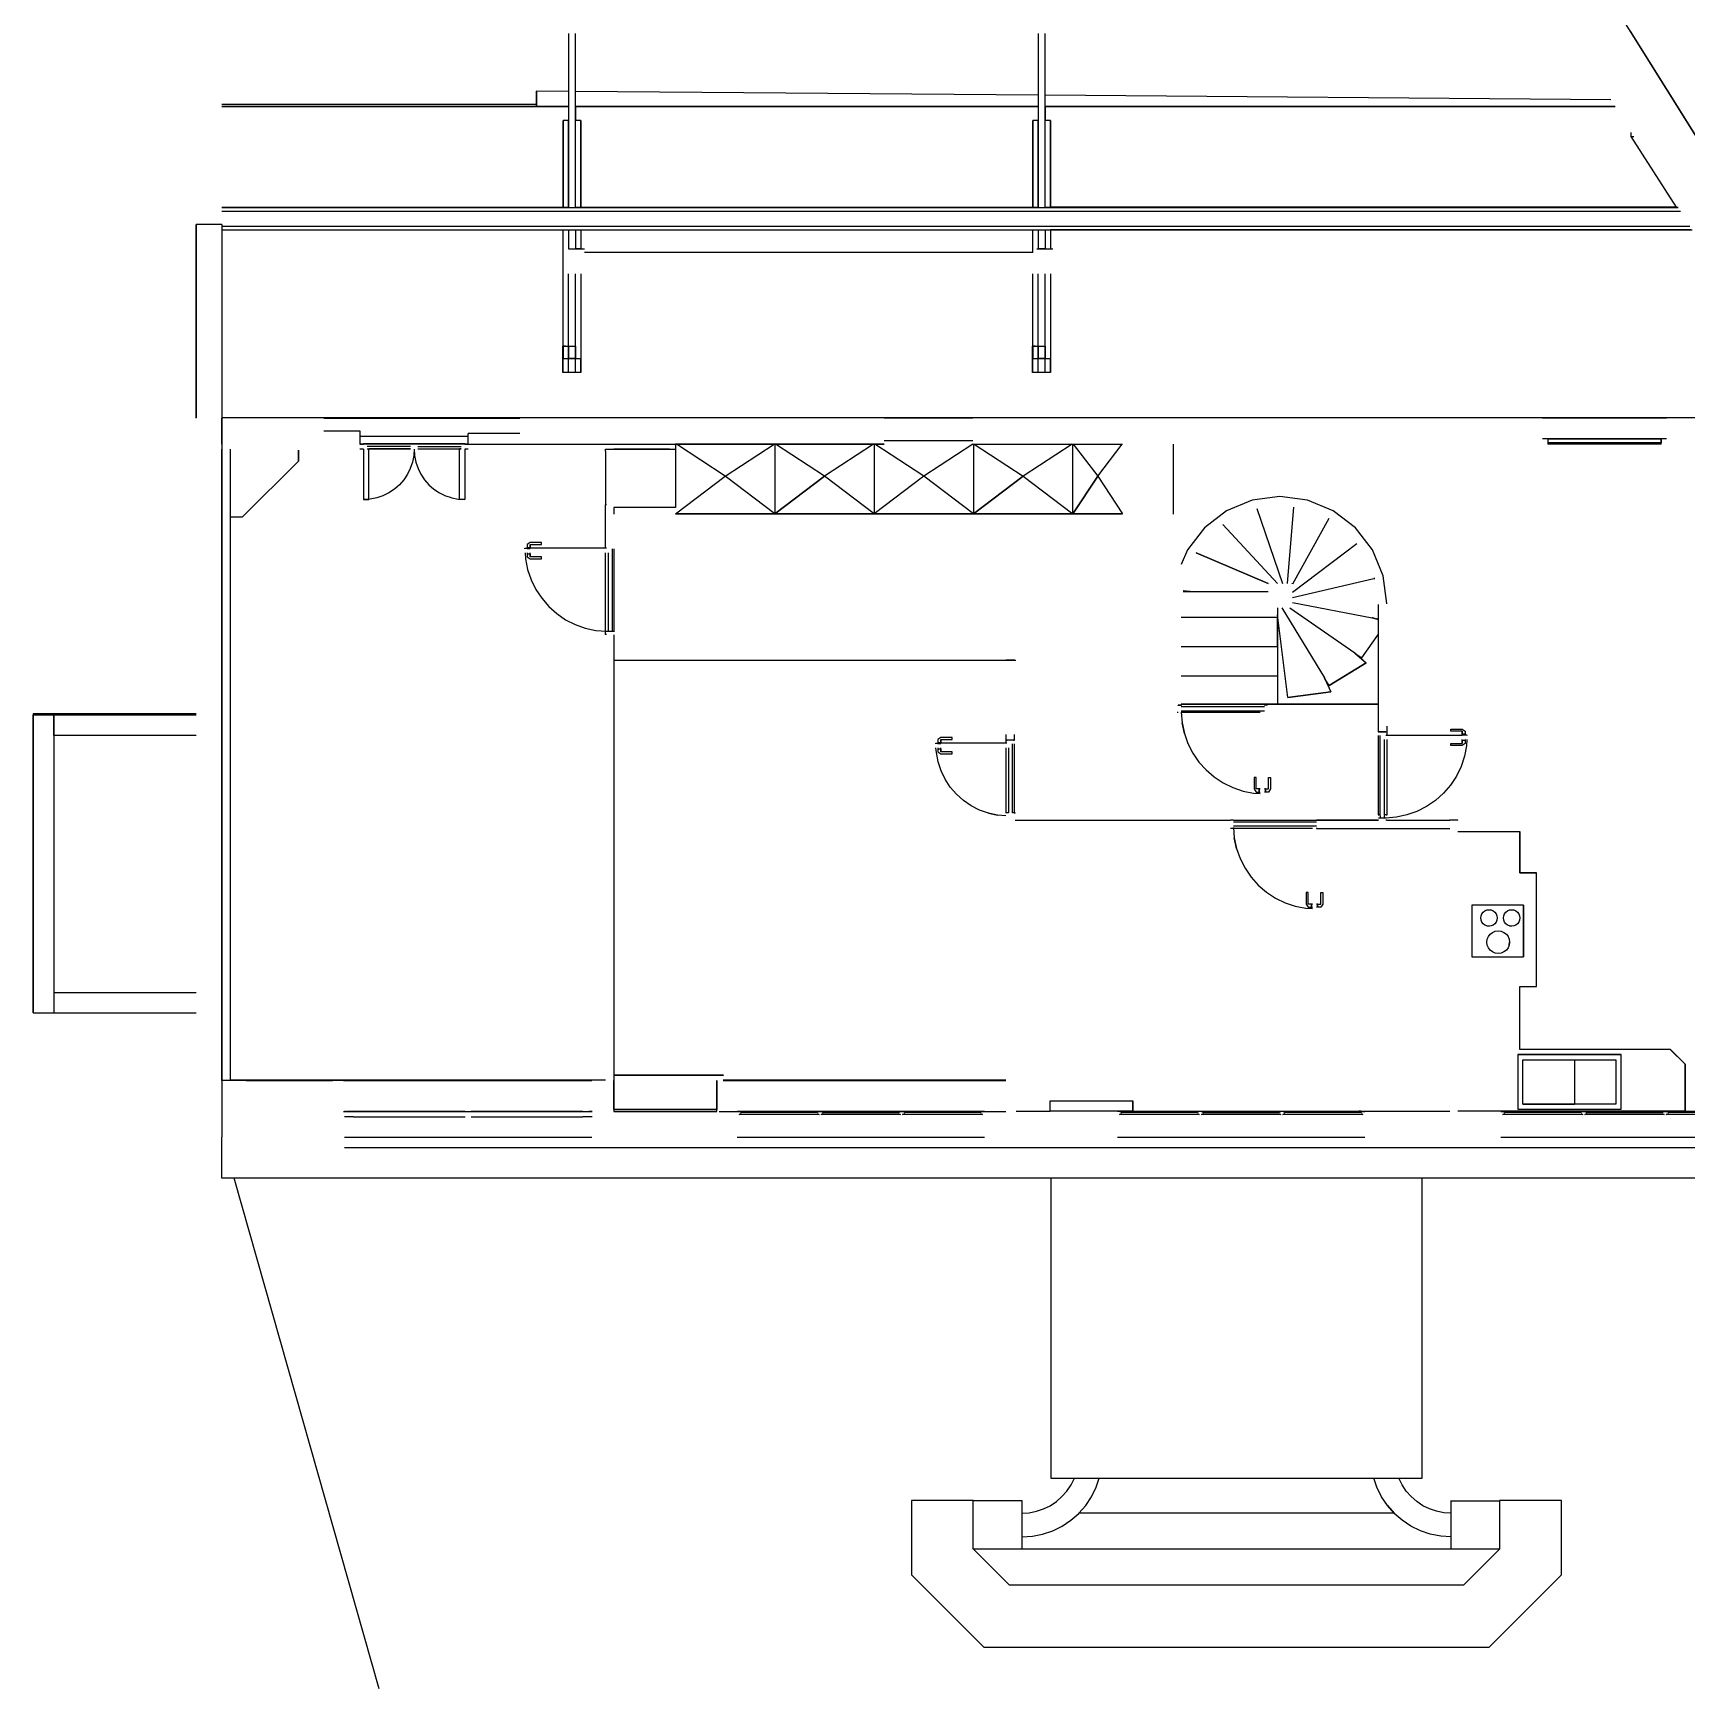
# Model space of a CAD drawing. Header units: metres. Extents: x -0.4 to 24.5, y -3 to 22.
# Drawn here: x -0.39 to 15.63, y -3.03 to 13.02 of the extents above; entities that cross this region are included whole.
import ezdxf

# ---------------------------------------------------------------- set-up
doc = ezdxf.new("R2010")
doc.units = ezdxf.units.M
for name, color, linetype in [('01_DALLE_INT-F', 7, 'CONTINUOUS'), ('02_MURS_MAISON-F', 7, 'CONTINUOUS'), ('04_MENUISERIE-F', 7, 'CONTINUOUS'), ('06_CLOISON-F', 7, 'CONTINUOUS'), ('07_DOUBLAGE-F', 7, 'CONTINUOUS'), ('08_MEUBLES___SANITAIRE-F', 7, 'CONTINUOUS'), ('23_TN-F', 7, 'CONTINUOUS'), ('LAYER0-F', 7, 'CONTINUOUS'), ('Z_01_TOITURE-F', 7, 'CONTINUOUS'), ('Z_02_R_0-F', 7, 'CONTINUOUS'), ('Z_03_R-1-F', 7, 'CONTINUOUS'), ('Z_04_EXT_-F', 7, 'CONTINUOUS'), ('Z_1_R+1-F', 7, 'CONTINUOUS')]:
    doc.layers.add(name, color=color, linetype=linetype)

msp = doc.modelspace()

# ---------------------------------------------------------------- linework, layer by layer
at = {"layer": '01_DALLE_INT-F', "color": 7}
for points in [[(5.154, 8.026), (5.154, 8.051)], [(5.154, 7.191), (5.154, 7.982)], [(5.234, 8.021), (5.234, 7.221)], [(10.733, 6.517), (12.644, 6.517)], [(12.644, 6.246), (12.644, 6.301)], [(12.724, 6.301), (12.724, 6.216)], [(9.034, 6.221), (9.034, 6.136)], [(9.114, 6.221), (9.114, 6.166)], [(9.114, 6.131), (9.114, 5.461)], [(12.644, 5.441), (12.644, 6.211)], [(12.724, 6.172), (12.724, 5.441)], [(9.034, 6.092), (9.034, 5.461)], [(12.004, 5.311), (11.209, 5.311)], [(11.239, 5.391), (12.044, 5.391)], [(12.724, 5.391), (13.331, 5.391)], [(9.134, 2.571), (9.464, 2.571)], [(10.264, 2.571), (13.334, 2.571)], [(12.473, 2.571), (12.453, 2.571)], [(15.614, 2.571), (16.994, 2.571)]]:
    msp.add_lwpolyline(points, dxfattribs=at)
at = {"layer": '02_MURS_MAISON-F', "color": 7}
for points in [[(15.084, 13.038), (15.436, 12.475), (17.414, 9.31), (17.422, 9.297)], [(4.487, 12.458), (4.487, 12.457), (4.485, 12.328), (4.485, 12.306), (4.485, 12.306)], [(4.485, 12.306), (4.485, 12.328), (4.487, 12.457)], [(4.795, 12.454), (4.487, 12.457)], [(9.345, 12.417), (4.865, 12.454)], [(14.896, 12.372), (9.415, 12.417)], [(15.093, 12.016), (15.119, 12.015)], [(1.188, 9.286), (1.188, 11.165)], [(1.188, 11.165), (1.188, 9.289)], [(1.438, 11.165), (1.438, 11.111)], [(9.295, 10.891), (4.951, 10.891)], [(17.414, 9.289), (1.438, 9.289)], [(2.425, 9.286), (2.425, 9.288)], [(2.425, 9.288), (4.325, 9.288)], [(2.425, 9.163), (2.775, 9.163)], [(2.775, 9.163), (2.775, 9.161)], [(2.775, 9.161), (2.775, 9.163)], [(4.325, 9.288), (4.325, 9.286)], [(4.325, 9.286), (4.325, 9.288)], [(8.714, 9.288), (7.854, 9.288)], [(7.854, 9.288), (7.854, 9.286)], [(7.854, 9.286), (7.854, 9.288)], [(8.714, 9.286), (8.714, 9.288)], [(15.434, 9.287), (14.234, 9.287)], [(14.234, 9.287), (14.234, 9.286)], [(14.234, 9.286), (14.234, 9.287)], [(15.434, 9.286), (15.434, 9.287)], [(4.325, 9.138), (3.825, 9.138)], [(3.825, 9.138), (3.825, 9.136)], [(3.825, 9.136), (3.825, 9.138)], [(1.188, 6.42), (-0.392, 6.42)], [(-0.392, 6.42), (-0.392, 3.522)], [(-0.192, 6.42), (-0.192, 3.522)], [(-0.392, 6.412), (1.188, 6.412)], [(-0.392, 3.522), (-0.392, 6.412)], [(1.188, 6.412), (-0.192, 6.412)], [(-0.192, 6.212), (-0.192, 6.412)], [(1.188, 6.212), (-0.192, 6.212)], [(-0.192, 3.722), (1.188, 3.722)], [(-0.392, 3.522), (1.188, 3.522)], [(2.623, 2.568), (2.623, 2.567)], [(2.624, 2.567), (2.624, 2.568)], [(2.624, 2.568), (2.624, 2.567)], [(6.429, 2.567), (6.429, 2.568)], [(6.429, 2.568), (6.429, 2.567)], [(9.708, 2.569), (9.708, 2.567)], [(9.893, 2.569), (9.893, 2.567)], [(12.613, 2.571), (12.613, 2.567)], [(12.828, 2.571), (12.828, 2.567)], [(13.828, 2.567), (13.828, 2.569)], [(13.828, 2.569), (13.828, 2.567)], [(2.624, 2.567), (5.023, 2.567)], [(2.644, 2.567), (2.624, 2.567)], [(8.828, 2.567), (6.429, 2.567)], [(8.808, 2.567), (8.828, 2.567)], [(8.828, 2.567), (8.828, 2.567)], [(12.513, 2.567), (10.114, 2.567)], [(10.114, 2.567), (10.114, 2.567)], [(12.493, 2.567), (12.513, 2.567)], [(12.513, 2.567), (12.513, 2.567)], [(13.828, 2.567), (16.228, 2.567)], [(13.848, 2.567), (13.828, 2.567)], [(1.438, 1.921), (1.438, 2.317)], [(2.624, 2.317), (5.023, 2.317)], [(6.429, 2.317), (8.828, 2.317)], [(10.114, 2.317), (12.513, 2.317)], [(13.828, 2.317), (16.228, 2.317)], [(2.624, 2.217), (19.913, 2.217)], [(21.654, 1.921), (1.438, 1.921)]]:
    msp.add_lwpolyline(points, dxfattribs=at)
at = {"layer": '04_MENUISERIE-F', "color": 7}
for points in [[(3.825, 9.108), (2.775, 9.108)], [(2.784, 9.038), (3.817, 9.038)], [(3.79, 9.038), (2.81, 9.038)], [(2.81, 9.038), (2.81, 9.036)], [(2.81, 9.038), (2.81, 9.038)], [(2.81, 8.986), (2.81, 8.498)], [(3.3, 8.986), (3.296, 8.924), (3.284, 8.861), (3.263, 8.8), (3.235, 8.743), (3.199, 8.689), (3.157, 8.641), (3.109, 8.599), (3.055, 8.563), (2.998, 8.535), (2.937, 8.514), (2.874, 8.502), (2.81, 8.498)], [(2.845, 9.036), (2.845, 9.038)], [(2.845, 9.015), (3.265, 9.015)], [(2.845, 8.988), (3.265, 8.988)], [(2.86, 8.498), (2.86, 8.988)], [(3.265, 8.988), (2.86, 8.988)], [(3.265, 9.036), (3.265, 9.038)], [(3.3, 9.038), (3.265, 9.038)], [(3.3, 9.038), (3.79, 9.038)], [(3.3, 9.036), (3.3, 9.038)], [(3.3, 9.038), (3.3, 9.038)], [(3.3, 9.038), (3.3, 9.038)], [(3.3, 8.986), (3.304, 8.924), (3.317, 8.861), (3.338, 8.8), (3.366, 8.743), (3.401, 8.689), (3.444, 8.641), (3.492, 8.599), (3.545, 8.563), (3.603, 8.535), (3.638, 8.523), (3.664, 8.514), (3.726, 8.502), (3.79, 8.498)], [(3.335, 9.036), (3.335, 9.038)], [(3.335, 9.013), (3.755, 9.013)], [(3.335, 8.988), (3.755, 8.988)], [(3.74, 8.498), (3.74, 8.988)], [(3.755, 8.988), (3.74, 8.988)], [(3.755, 9.036), (3.755, 9.038)], [(3.79, 9.038), (3.79, 9.038)], [(3.79, 9.036), (3.79, 9.038)], [(3.79, 8.986), (3.79, 8.498)], [(8.714, 9.068), (7.854, 9.068)], [(15.434, 9.087), (14.234, 9.087)], [(14.284, 9.086), (14.284, 9.087)], [(14.284, 9.087), (15.384, 9.087)], [(14.284, 9.037), (15.384, 9.037)], [(15.384, 9.087), (15.384, 9.086)], [(15.384, 9.086), (15.384, 9.087)], [(2.81, 8.498), (2.86, 8.498)], [(3.79, 8.498), (3.74, 8.498)], [(4.374, 8.021), (4.374, 8.026)], [(4.374, 8.026), (4.394, 8.026)], [(4.534, 8.083), (4.424, 8.083), (4.394, 8.063)], [(4.424, 8.083), (4.394, 8.063)], [(4.394, 8.063), (4.394, 8.023)], [(4.394, 8.033), (4.424, 8.033)], [(4.394, 8.033), (4.394, 8.033)], [(4.424, 8.033), (4.424, 8.063)], [(4.424, 8.063), (4.534, 8.063)], [(4.424, 8.063), (4.424, 8.033)], [(4.424, 8.033), (4.424, 8.033)], [(4.424, 8.023), (4.424, 8.033)], [(5.164, 8.026), (4.424, 8.026)], [(4.534, 8.063), (4.534, 8.083)], [(4.534, 8.083), (4.534, 8.083)], [(4.377, 7.982), (4.38, 7.922), (4.4, 7.82), (4.433, 7.721), (4.479, 7.627), (4.536, 7.541), (4.604, 7.462), (4.682, 7.392), (4.767, 7.333), (4.86, 7.286), (4.958, 7.252), (5.06, 7.23), (5.164, 7.221), (5.234, 7.221)], [(4.394, 8.023), (4.424, 8.023)], [(4.394, 7.982), (4.394, 7.943)], [(4.394, 7.973), (4.424, 7.973)], [(4.394, 7.943), (4.424, 7.923), (4.534, 7.923)], [(4.424, 7.943), (4.424, 7.982)], [(4.424, 7.973), (4.424, 7.943)], [(4.534, 7.943), (4.424, 7.943)], [(4.424, 7.943), (4.424, 7.943)], [(4.424, 7.943), (4.424, 7.943)], [(4.534, 7.923), (4.534, 7.943)], [(4.534, 7.943), (4.534, 7.943)], [(5.179, 7.982), (5.179, 7.221)], [(5.219, 8.021), (5.219, 7.221)], [(5.164, 7.217), (5.164, 7.221)], [(5.234, 7.221), (5.234, 7.217)], [(5.234, 7.217), (5.234, 7.221)], [(10.703, 6.501), (10.703, 6.506)], [(10.703, 6.506), (10.733, 6.506)], [(10.733, 6.506), (10.703, 6.506)], [(10.733, 6.506), (10.733, 6.501)], [(10.733, 6.491), (11.539, 6.491)], [(10.733, 6.451), (11.539, 6.451)], [(10.733, 6.436), (10.742, 6.333), (10.764, 6.231), (10.798, 6.133), (10.846, 6.04), (10.904, 5.954), (10.974, 5.877), (11.053, 5.809), (11.14, 5.751), (11.234, 5.706), (11.332, 5.673), (11.434, 5.653), (11.498, 5.649)], [(11.498, 6.446), (11.498, 6.451)], [(11.569, 6.506), (11.539, 6.506)], [(11.539, 6.506), (11.539, 6.501)], [(10.764, 6.231), (10.742, 6.333)], [(13.344, 6.253), (13.344, 6.273)], [(13.344, 6.273), (13.454, 6.273), (13.484, 6.253)], [(13.344, 6.273), (13.344, 6.273)], [(13.454, 6.273), (13.484, 6.253)], [(8.354, 6.131), (8.354, 6.136)], [(8.354, 6.136), (8.374, 6.136)], [(8.514, 6.193), (8.404, 6.193), (8.374, 6.173)], [(8.404, 6.193), (8.374, 6.173)], [(8.374, 6.173), (8.374, 6.133)], [(8.374, 6.143), (8.404, 6.143)], [(8.374, 6.143), (8.374, 6.143)], [(8.374, 6.133), (8.404, 6.133)], [(8.404, 6.143), (8.404, 6.173)], [(8.404, 6.173), (8.514, 6.173)], [(8.404, 6.173), (8.404, 6.143)], [(8.404, 6.143), (8.404, 6.143)], [(8.404, 6.133), (8.404, 6.143)], [(9.044, 6.136), (8.404, 6.136)], [(8.514, 6.173), (8.514, 6.193)], [(8.514, 6.193), (8.514, 6.193)], [(9.044, 6.161), (9.044, 6.166)], [(9.099, 5.461), (9.099, 6.131)], [(9.114, 6.161), (9.114, 6.166)], [(12.714, 6.246), (12.644, 6.246)], [(12.644, 6.246), (12.644, 6.241)], [(12.644, 6.246), (12.714, 6.246)], [(13.501, 6.172), (13.497, 6.112), (13.477, 6.01), (13.444, 5.911), (13.399, 5.817), (13.342, 5.731), (13.273, 5.652), (13.196, 5.582), (13.11, 5.523), (13.017, 5.476), (12.919, 5.442), (12.818, 5.42), (12.714, 5.411), (12.644, 5.411)], [(12.659, 5.441), (12.659, 6.211)], [(12.699, 6.172), (12.699, 5.441)], [(12.714, 6.241), (12.714, 6.246)], [(12.714, 6.216), (13.454, 6.216)], [(13.454, 6.253), (13.344, 6.253)], [(13.484, 6.133), (13.454, 6.113), (13.344, 6.113)], [(13.344, 6.113), (13.344, 6.133)], [(13.344, 6.133), (13.454, 6.133)], [(13.344, 6.133), (13.344, 6.133)], [(13.454, 6.213), (13.454, 6.253)], [(13.454, 6.253), (13.454, 6.223)], [(13.484, 6.223), (13.454, 6.223)], [(13.454, 6.223), (13.454, 6.223)], [(13.454, 6.133), (13.454, 6.172)], [(13.484, 6.163), (13.454, 6.163)], [(13.454, 6.163), (13.454, 6.133)], [(13.454, 6.133), (13.454, 6.133)], [(13.484, 6.253), (13.484, 6.213)], [(13.484, 6.223), (13.484, 6.223)], [(13.504, 6.216), (13.484, 6.216)], [(13.484, 6.172), (13.484, 6.133)], [(13.504, 6.211), (13.504, 6.216)], [(9.034, 5.432), (8.953, 5.439), (8.864, 5.458), (8.779, 5.488), (8.698, 5.529), (8.623, 5.581), (8.555, 5.642), (8.495, 5.711), (8.445, 5.787), (8.406, 5.869), (8.377, 5.956), (8.36, 6.045), (8.356, 6.092)], [(8.374, 6.092), (8.374, 6.053)], [(8.374, 6.083), (8.404, 6.083)], [(8.374, 6.053), (8.404, 6.033), (8.514, 6.033)], [(8.404, 6.053), (8.404, 6.092)], [(8.404, 6.083), (8.404, 6.053)], [(8.514, 6.053), (8.404, 6.053)], [(8.404, 6.053), (8.404, 6.053)], [(8.404, 6.053), (8.404, 6.053)], [(8.514, 6.033), (8.514, 6.053)], [(8.514, 6.053), (8.514, 6.053)], [(9.059, 6.092), (9.059, 5.461)], [(11.459, 5.803), (11.439, 5.803)], [(11.439, 5.803), (11.439, 5.693), (11.459, 5.663)], [(11.439, 5.803), (11.439, 5.803)], [(11.459, 5.693), (11.459, 5.803)], [(11.459, 5.803), (11.459, 5.803)], [(11.578, 5.693), (11.578, 5.803)], [(11.578, 5.803), (11.599, 5.803)], [(11.599, 5.803), (11.599, 5.693), (11.578, 5.663)], [(11.578, 5.803), (11.578, 5.803)], [(11.599, 5.803), (11.599, 5.803)], [(11.498, 5.693), (11.459, 5.693)], [(11.459, 5.693), (11.459, 5.693)], [(11.459, 5.663), (11.489, 5.663)], [(11.489, 5.693), (11.498, 5.693)], [(11.489, 5.693), (11.489, 5.663)], [(11.489, 5.663), (11.489, 5.693)], [(11.489, 5.693), (11.489, 5.693)], [(11.489, 5.663), (11.498, 5.663)], [(11.549, 5.693), (11.539, 5.693)], [(11.539, 5.693), (11.578, 5.693)], [(11.549, 5.663), (11.539, 5.663)], [(11.549, 5.693), (11.549, 5.663)], [(11.549, 5.663), (11.549, 5.693)], [(11.549, 5.693), (11.549, 5.693)], [(11.578, 5.663), (11.549, 5.663)], [(11.578, 5.693), (11.578, 5.693)], [(8.864, 5.458), (8.953, 5.439)], [(11.239, 5.391), (11.209, 5.391)], [(11.239, 5.386), (11.239, 5.391)], [(11.239, 5.376), (12.044, 5.376)], [(11.239, 5.336), (12.044, 5.336)], [(11.239, 5.321), (11.247, 5.218), (11.269, 5.116), (11.304, 5.018), (11.351, 4.925), (11.41, 4.839), (11.479, 4.762), (11.558, 4.694), (11.645, 4.636), (11.739, 4.591), (11.838, 4.558), (11.94, 4.538), (12.004, 4.534)], [(12.004, 5.332), (12.004, 5.336)], [(12.074, 5.391), (12.044, 5.391)], [(12.074, 5.386), (12.074, 5.391)], [(12.659, 5.436), (12.659, 5.411)], [(12.699, 5.436), (12.699, 5.411)], [(12.714, 5.407), (12.714, 5.411)], [(11.269, 5.116), (11.247, 5.218)], [(11.964, 4.688), (11.944, 4.688)], [(11.944, 4.688), (11.944, 4.578), (11.964, 4.548)], [(11.944, 4.688), (11.944, 4.688)], [(11.964, 4.578), (11.964, 4.688)], [(11.964, 4.688), (11.964, 4.688)], [(12.084, 4.578), (12.084, 4.688)], [(12.084, 4.688), (12.104, 4.688)], [(12.104, 4.688), (12.104, 4.578), (12.084, 4.548)], [(12.084, 4.688), (12.084, 4.688)], [(12.104, 4.688), (12.104, 4.688)], [(11.994, 4.578), (11.964, 4.578)], [(11.964, 4.578), (11.964, 4.578)], [(11.964, 4.548), (11.994, 4.548)], [(11.994, 4.578), (12.004, 4.578)], [(12.004, 4.578), (11.994, 4.578)], [(11.994, 4.578), (11.994, 4.548)], [(11.994, 4.578), (11.994, 4.578)], [(11.994, 4.548), (11.994, 4.578)], [(11.994, 4.548), (12.004, 4.548)], [(12.054, 4.578), (12.044, 4.578)], [(12.044, 4.578), (12.054, 4.578)], [(12.054, 4.548), (12.044, 4.548)], [(12.054, 4.578), (12.054, 4.548)], [(12.054, 4.578), (12.054, 4.578)], [(12.054, 4.578), (12.084, 4.578)], [(12.054, 4.548), (12.054, 4.578)], [(12.084, 4.548), (12.054, 4.548)], [(12.084, 4.578), (12.084, 4.578)], [(2.644, 2.567), (2.644, 2.568)], [(2.658, 2.567), (2.657, 2.568)], [(2.661, 2.567), (2.66, 2.568)], [(2.663, 2.568), (2.664, 2.567)], [(3.399, 2.567), (3.4, 2.568)], [(3.402, 2.567), (3.403, 2.568)], [(3.406, 2.568), (3.405, 2.567)], [(3.419, 2.567), (3.419, 2.568)], [(3.439, 2.567), (3.439, 2.568)], [(3.453, 2.567), (3.452, 2.568)], [(3.456, 2.567), (3.455, 2.568)], [(3.457, 2.568), (3.458, 2.567)], [(4.189, 2.567), (4.19, 2.568)], [(4.191, 2.567), (4.192, 2.568)], [(4.195, 2.568), (4.194, 2.567)], [(4.208, 2.567), (4.208, 2.568)], [(4.228, 2.567), (4.228, 2.568)], [(4.242, 2.567), (4.241, 2.568)], [(4.246, 2.567), (4.244, 2.568)], [(4.247, 2.568), (4.248, 2.567)], [(4.983, 2.567), (4.984, 2.568)], [(4.986, 2.567), (4.987, 2.568)], [(4.99, 2.568), (4.989, 2.567)], [(5.003, 2.567), (5.003, 2.568)], [(6.333, 2.567), (6.333, 2.568)], [(6.353, 2.567), (6.353, 2.568)], [(6.373, 2.567), (6.373, 2.568)], [(6.449, 2.567), (6.449, 2.568)], [(6.449, 2.568), (6.449, 2.567)], [(6.463, 2.567), (6.462, 2.568)], [(6.466, 2.567), (6.465, 2.568)], [(6.468, 2.568), (6.469, 2.567)], [(7.204, 2.567), (7.205, 2.568)], [(7.207, 2.567), (7.208, 2.568)], [(7.211, 2.568), (7.21, 2.567)], [(7.224, 2.567), (7.224, 2.568)], [(7.224, 2.568), (7.224, 2.567)], [(7.244, 2.568), (7.244, 2.567)], [(7.258, 2.567), (7.257, 2.568)], [(7.261, 2.567), (7.26, 2.568)], [(7.262, 2.568), (7.263, 2.567)], [(7.994, 2.567), (7.995, 2.568)], [(7.996, 2.567), (7.997, 2.568)], [(8, 2.568), (7.999, 2.567)], [(8.013, 2.567), (8.013, 2.568)], [(8.013, 2.568), (8.013, 2.567)], [(8.027, 2.567), (8.027, 2.568)], [(8.033, 2.567), (8.033, 2.568)], [(8.033, 2.568), (8.033, 2.567)], [(8.047, 2.567), (8.046, 2.568)], [(8.05, 2.567), (8.049, 2.568)], [(8.052, 2.568), (8.053, 2.567)], [(8.789, 2.567), (8.79, 2.568)], [(8.791, 2.567), (8.792, 2.568)], [(8.795, 2.568), (8.794, 2.567)], [(8.808, 2.567), (8.808, 2.568)], [(8.808, 2.568), (8.808, 2.567)], [(8.828, 2.567), (8.828, 2.568)], [(8.853, 2.567), (8.853, 2.568)], [(8.873, 2.567), (8.873, 2.568)], [(8.893, 2.567), (8.893, 2.568)], [(9.933, 2.567), (9.933, 2.569)], [(9.953, 2.567), (9.953, 2.569)], [(9.973, 2.567), (9.973, 2.569)], [(10.76, 2.567), (10.76, 2.571)], [(10.78, 2.567), (10.78, 2.571)], [(10.8, 2.567), (10.8, 2.571)], [(10.82, 2.567), (10.82, 2.571)], [(11.607, 2.567), (11.607, 2.571)], [(11.627, 2.567), (11.627, 2.571)], [(11.647, 2.567), (11.647, 2.571)], [(11.667, 2.567), (11.667, 2.571)], [(12.453, 2.567), (12.453, 2.571)], [(12.473, 2.567), (12.473, 2.571)], [(12.493, 2.567), (12.493, 2.571)], [(13.848, 2.567), (13.848, 2.569)], [(13.848, 2.569), (13.848, 2.567)], [(13.862, 2.567), (13.859, 2.569)], [(13.866, 2.567), (13.862, 2.569)], [(13.865, 2.569), (13.868, 2.567)], [(14.604, 2.567), (14.607, 2.569)], [(14.606, 2.567), (14.609, 2.569)], [(14.612, 2.569), (14.609, 2.567)], [(14.623, 2.567), (14.623, 2.569)], [(14.623, 2.569), (14.623, 2.567)], [(14.643, 2.569), (14.643, 2.567)], [(14.657, 2.567), (14.654, 2.569)], [(14.66, 2.567), (14.657, 2.569)], [(14.66, 2.569), (14.663, 2.567)], [(15.393, 2.567), (15.396, 2.569)], [(15.396, 2.567), (15.399, 2.569)], [(15.402, 2.569), (15.399, 2.567)], [(15.413, 2.567), (15.413, 2.569)], [(15.413, 2.569), (15.413, 2.567)], [(15.433, 2.567), (15.433, 2.569)], [(15.433, 2.569), (15.433, 2.567)], [(15.447, 2.567), (15.444, 2.569)], [(15.45, 2.567), (15.447, 2.569)], [(15.45, 2.569), (15.453, 2.567)], [(2.654, 2.567), (2.654, 2.567)], [(2.714, 2.567), (2.714, 2.567)], [(2.714, 2.567), (3.794, 2.567)], [(3.794, 2.567), (2.714, 2.567)], [(2.714, 2.517), (3.794, 2.517)], [(3.794, 2.567), (3.794, 2.567)], [(3.854, 2.567), (3.854, 2.567)], [(3.854, 2.567), (4.934, 2.567)], [(4.934, 2.567), (3.854, 2.567)], [(3.854, 2.517), (4.934, 2.517)], [(4.934, 2.567), (4.934, 2.567)], [(4.994, 2.567), (4.994, 2.567)], [(7.224, 2.567), (6.449, 2.567)], [(7.224, 2.567), (7.204, 2.557), (6.469, 2.557), (6.449, 2.567)], [(6.449, 2.537), (6.469, 2.547)], [(7.222, 2.537), (6.449, 2.537)], [(6.469, 2.556), (6.469, 2.557)], [(7.204, 2.556), (7.204, 2.557)], [(7.204, 2.547), (7.224, 2.537)], [(7.244, 2.567), (7.264, 2.557), (7.998, 2.557)], [(8.013, 2.567), (7.244, 2.567)], [(7.244, 2.567), (7.244, 2.567)], [(7.244, 2.537), (7.264, 2.547)], [(8.013, 2.537), (7.244, 2.537)], [(7.264, 2.556), (7.264, 2.557)], [(7.994, 2.557), (7.264, 2.557)], [(7.994, 2.557), (8.013, 2.567)], [(7.994, 2.556), (7.994, 2.557)], [(7.995, 2.546), (8.013, 2.537)], [(7.998, 2.557), (7.998, 2.556)], [(8.808, 2.567), (8.033, 2.567)], [(8.808, 2.567), (8.788, 2.557), (8.053, 2.557), (8.033, 2.567)], [(8.033, 2.537), (8.053, 2.547)], [(8.808, 2.537), (8.035, 2.537)], [(8.053, 2.556), (8.053, 2.557)], [(8.788, 2.556), (8.788, 2.557)], [(8.788, 2.547), (8.808, 2.537)], [(8.807, 2.537), (8.808, 2.537)], [(10.908, 2.567), (10.133, 2.567)], [(10.133, 2.567), (10.133, 2.567)], [(10.908, 2.567), (10.888, 2.557), (10.154, 2.557), (10.133, 2.567)], [(10.133, 2.567), (10.133, 2.567)], [(10.133, 2.537), (10.154, 2.547)], [(10.907, 2.537), (10.133, 2.537)], [(10.154, 2.556), (10.154, 2.557)], [(10.888, 2.556), (10.888, 2.557)], [(10.888, 2.547), (10.908, 2.537)], [(10.908, 2.567), (10.908, 2.567)], [(10.928, 2.567), (10.948, 2.557), (11.683, 2.557)], [(11.698, 2.567), (10.928, 2.567)], [(10.928, 2.567), (10.928, 2.567)], [(10.928, 2.567), (10.928, 2.567)], [(10.928, 2.537), (10.948, 2.547)], [(11.698, 2.537), (10.928, 2.537)], [(10.948, 2.556), (10.948, 2.557)], [(11.678, 2.557), (10.948, 2.557)], [(11.678, 2.557), (11.698, 2.567)], [(11.678, 2.556), (11.678, 2.557)], [(11.679, 2.546), (11.698, 2.537)], [(11.683, 2.557), (11.683, 2.556)], [(11.698, 2.567), (11.698, 2.567)], [(12.493, 2.567), (11.718, 2.567)], [(11.718, 2.567), (11.718, 2.567)], [(12.493, 2.567), (12.473, 2.557), (11.738, 2.557), (11.718, 2.567)], [(11.718, 2.567), (11.718, 2.567)], [(11.718, 2.537), (11.738, 2.547)], [(12.493, 2.537), (11.719, 2.537)], [(11.738, 2.556), (11.738, 2.557)], [(12.473, 2.556), (12.473, 2.557)], [(12.473, 2.547), (12.493, 2.537)], [(12.492, 2.537), (12.493, 2.537)], [(12.493, 2.567), (12.493, 2.567)], [(14.623, 2.567), (13.848, 2.567)], [(14.623, 2.567), (14.603, 2.557), (13.869, 2.557), (13.848, 2.567)], [(13.848, 2.537), (13.869, 2.547)], [(14.622, 2.537), (13.848, 2.537)], [(13.869, 2.556), (13.869, 2.557)], [(14.603, 2.556), (14.603, 2.557)], [(14.603, 2.547), (14.623, 2.537)], [(14.643, 2.567), (14.663, 2.557), (15.398, 2.557)], [(15.413, 2.567), (14.643, 2.567)], [(14.643, 2.567), (14.643, 2.567)], [(14.643, 2.537), (14.663, 2.547)], [(15.413, 2.537), (14.643, 2.537)], [(14.663, 2.556), (14.663, 2.557)], [(15.393, 2.557), (14.663, 2.557)], [(15.393, 2.557), (15.413, 2.567)], [(15.393, 2.556), (15.393, 2.557)], [(15.394, 2.546), (15.413, 2.537)], [(15.398, 2.557), (15.398, 2.556)], [(16.208, 2.567), (15.433, 2.567)], [(16.208, 2.567), (16.188, 2.557), (15.453, 2.557), (15.433, 2.567)], [(15.433, 2.537), (15.453, 2.547)], [(16.208, 2.537), (15.434, 2.537)], [(15.453, 2.556), (15.453, 2.557)]]:
    msp.add_lwpolyline(points, dxfattribs=at)
at = {"layer": '06_CLOISON-F', "color": 7}
for points in [[(5.834, 8.361), (6.315, 8.723), (6.789, 9.036)], [(6.796, 8.361), (6.315, 8.723), (5.842, 9.035)], [(7.751, 9.036), (7.277, 8.723), (6.796, 8.361)], [(6.796, 9.036), (6.796, 8.361)], [(7.758, 8.361), (7.277, 8.723), (6.803, 9.036)], [(8.714, 9.036), (8.239, 8.723), (7.758, 8.361)], [(7.758, 9.036), (7.758, 8.361)], [(8.72, 8.361), (8.239, 8.723), (7.765, 9.036)], [(9.676, 9.036), (9.201, 8.723), (8.72, 8.361)], [(8.72, 9.036), (8.72, 8.361)], [(8.727, 9.036), (9.201, 8.723), (9.682, 8.361)], [(9.682, 8.361), (9.682, 9.036)], [(9.682, 8.361), (9.923, 8.723), (10.16, 9.036)], [(9.686, 9.036), (9.923, 8.723), (10.163, 8.361)], [(5.154, 8.967), (5.154, 8.442)], [(6.796, 8.361), (7.277, 8.723)], [(8.72, 8.361), (9.201, 8.723)], [(9.923, 8.723), (9.682, 8.361)], [(5.164, 8.446), (5.154, 8.446)], [(5.154, 8.442), (5.154, 8.446)], [(10.163, 8.361), (5.834, 8.361)], [(8.72, 8.361), (9.682, 8.361)], [(12.688, 7.754), (12.688, 7.759)], [(12.724, 7.487), (12.724, 7.491)], [(5.164, 7.191), (5.154, 7.191)], [(5.154, 7.191), (5.154, 7.187)], [(5.234, 6.941), (9.124, 6.941)], [(9.034, 6.936), (9.034, 6.941)], [(9.124, 6.941), (9.034, 6.941)], [(9.124, 6.941), (9.124, 6.936)], [(10.694, 6.436), (10.703, 6.436)], [(10.733, 6.516), (12.644, 6.516)], [(10.733, 6.436), (11.498, 6.436)], [(11.569, 6.516), (11.569, 6.511)], [(11.664, 6.516), (11.569, 6.516)], [(9.059, 5.461), (9.034, 5.461)], [(9.034, 5.461), (9.034, 5.457)], [(9.124, 5.461), (9.099, 5.461)], [(9.114, 5.461), (9.124, 5.461)], [(9.124, 5.457), (9.124, 5.461)], [(9.124, 5.391), (11.209, 5.391)], [(9.134, 5.386), (9.134, 5.391)], [(11.209, 5.391), (11.209, 5.386)], [(11.209, 5.386), (11.209, 5.391)], [(12.044, 5.386), (12.044, 5.391)], [(12.044, 5.391), (12.644, 5.391)], [(12.644, 5.391), (12.044, 5.391)], [(12.044, 5.316), (12.044, 5.311)], [(12.044, 5.311), (13.334, 5.311)], [(12.644, 5.391), (12.074, 5.391)], [(12.659, 5.441), (12.644, 5.441)], [(12.644, 5.441), (12.644, 5.436)], [(12.724, 5.441), (12.699, 5.441)], [(12.724, 5.391), (12.714, 5.391)], [(12.724, 5.436), (12.724, 5.441)], [(13.414, 5.391), (13.331, 5.391)], [(13.331, 5.391), (13.334, 5.391)], [(13.334, 5.391), (13.334, 5.386)], [(13.414, 5.386), (13.414, 5.391)]]:
    msp.add_lwpolyline(points, dxfattribs=at)
at = {"layer": '07_DOUBLAGE-F', "color": 7}
for points in [[(5.234, 2.921), (6.295, 2.921)], [(5.234, 2.918), (6.295, 2.918)], [(5.322, 2.918), (5.322, 2.921)], [(5.322, 2.921), (6.093, 2.921)], [(6.093, 2.918), (5.322, 2.918)], [(5.708, 2.921), (5.708, 2.918)], [(5.708, 2.918), (6.093, 2.918)], [(6.295, 2.918), (6.034, 2.918)], [(6.034, 2.918), (6.034, 2.917)], [(6.034, 2.917), (6.034, 2.918)], [(6.093, 2.921), (6.093, 2.918)], [(6.295, 2.921), (6.295, 2.917)], [(6.295, 2.917), (6.295, 2.918)], [(5.154, 2.871), (1.518, 2.871)], [(2.508, 2.871), (1.673, 2.871)], [(1.673, 2.871), (1.673, 2.868)], [(1.673, 2.868), (2.508, 2.868)], [(2.508, 2.868), (1.673, 2.868)], [(2.508, 2.867), (1.673, 2.867)], [(1.673, 2.867), (1.673, 2.867)], [(1.673, 2.867), (1.673, 2.867)], [(2.09, 2.867), (2.09, 2.867)], [(2.508, 2.868), (2.508, 2.871)], [(2.508, 2.867), (2.508, 2.867)], [(2.614, 2.867), (2.614, 2.871)], [(2.614, 2.871), (5.023, 2.871)], [(2.614, 2.868), (5.023, 2.868)], [(5.023, 2.871), (5.023, 2.867)], [(5.023, 2.867), (5.023, 2.868)], [(9.034, 2.871), (6.295, 2.871)], [(6.295, 2.868), (9.034, 2.868)], [(2.614, 2.568), (5.023, 2.568)], [(2.644, 2.568), (2.624, 2.568)], [(5.234, 2.588), (6.234, 2.588)], [(5.234, 2.568), (6.234, 2.568)], [(6.254, 2.568), (9.034, 2.568)], [(2.614, 2.567), (2.624, 2.567)]]:
    msp.add_lwpolyline(points, dxfattribs=at)
at = {"layer": '08_MEUBLES___SANITAIRE-F', "color": 7}
for points in [[(1.518, 8.329), (1.638, 8.329), (2.178, 8.869), (2.178, 8.978)], [(2.178, 8.978), (2.178, 8.869)], [(13.414, 5.281), (14.014, 5.281)], [(14.014, 5.279), (13.414, 5.279)], [(14.014, 5.281), (14.014, 4.879)], [(14.014, 4.881), (14.014, 5.279)], [(14.174, 4.881), (14.014, 4.881)], [(14.014, 4.879), (14.174, 4.879)], [(14.174, 3.779), (14.174, 4.881)], [(14.05, 4.567), (13.55, 4.567)], [(13.55, 4.567), (13.55, 4.067)], [(13.715, 4.364), (13.694, 4.366), (13.675, 4.374), (13.658, 4.387), (13.646, 4.403), (13.638, 4.423), (13.635, 4.443), (13.638, 4.464), (13.646, 4.483), (13.658, 4.5), (13.675, 4.513), (13.694, 4.521), (13.715, 4.523), (13.736, 4.521), (13.755, 4.513), (13.772, 4.5), (13.784, 4.483), (13.792, 4.464), (13.795, 4.443), (13.792, 4.423), (13.784, 4.403), (13.772, 4.387), (13.755, 4.374), (13.736, 4.366), (13.715, 4.364)], [(13.934, 4.364), (13.913, 4.366), (13.894, 4.374), (13.877, 4.387), (13.865, 4.403), (13.857, 4.423), (13.854, 4.443), (13.857, 4.464), (13.865, 4.483), (13.877, 4.5), (13.894, 4.513), (13.913, 4.521), (13.934, 4.523), (13.955, 4.521), (13.974, 4.513), (13.991, 4.5), (14.003, 4.483), (14.011, 4.464), (14.014, 4.443), (14.011, 4.423), (14.003, 4.403), (13.991, 4.387), (13.974, 4.374), (13.955, 4.366), (13.934, 4.364)], [(14.05, 4.067), (14.05, 4.567)], [(14.05, 4.567), (14.05, 4.067)], [(13.694, 4.366), (13.715, 4.364)], [(13.913, 4.366), (13.934, 4.364)], [(13.915, 4.208), (13.911, 4.18), (13.9, 4.153), (13.883, 4.13), (13.86, 4.113), (13.833, 4.102), (13.805, 4.098), (13.776, 4.102), (13.75, 4.113), (13.727, 4.13), (13.71, 4.153), (13.698, 4.18), (13.695, 4.208), (13.698, 4.237), (13.71, 4.263), (13.727, 4.286), (13.75, 4.303), (13.776, 4.314), (13.805, 4.318), (13.833, 4.314), (13.86, 4.303), (13.883, 4.286), (13.9, 4.263), (13.911, 4.237), (13.915, 4.208)], [(13.911, 4.18), (13.915, 4.208)], [(13.55, 4.067), (14.05, 4.067)], [(14.014, 3.169), (14.014, 3.779)], [(14.014, 3.779), (14.174, 3.779)], [(14.994, 3.119), (13.994, 3.119)], [(13.994, 3.119), (13.994, 2.589)], [(13.994, 3.119), (14.994, 3.119)], [(14.014, 3.171), (15.47, 3.171)], [(15.614, 3.025), (15.47, 3.169), (14.014, 3.169)], [(14.044, 2.638), (14.044, 3.069)], [(14.044, 3.069), (14.944, 3.069)], [(14.543, 3.069), (14.543, 2.638)], [(14.944, 3.069), (14.944, 2.638)], [(14.994, 2.589), (14.994, 3.119)], [(15.47, 3.171), (15.47, 3.169)], [(15.614, 3.027), (15.614, 2.569)], [(15.614, 2.571), (15.614, 3.025)], [(9.464, 2.569), (9.464, 2.671)], [(9.464, 2.671), (10.264, 2.671)], [(9.464, 2.669), (10.264, 2.669)], [(10.264, 2.569), (9.464, 2.569)], [(10.264, 2.671), (10.264, 2.669)], [(10.264, 2.669), (10.264, 2.569)], [(10.264, 2.571), (10.264, 2.669)], [(15.614, 2.569), (13.414, 2.569)], [(13.994, 2.589), (14.994, 2.589)], [(14.543, 2.638), (14.044, 2.638)], [(14.044, 2.638), (14.543, 2.638)], [(14.944, 2.639), (14.543, 2.639)], [(14.543, 2.639), (14.543, 2.638)], [(14.944, 2.638), (14.543, 2.638)]]:
    msp.add_lwpolyline(points, dxfattribs=at)
at = {"layer": '23_TN-F', "color": 7}
msp.add_lwpolyline([(2.96, -3.029), (1.556, 1.921)], dxfattribs=at)
at = {"layer": 'LAYER0-F', "color": 7}
for points in [[(1.438, 11.165), (1.188, 11.165)], [(4.795, 10.929), (4.795, 10.929)], [(4.795, 10.929), (4.951, 10.929)], [(4.915, 10.929), (4.865, 10.929)], [(4.951, 10.929), (4.951, 10.929)], [(9.333, 10.929), (9.333, 10.929)], [(9.333, 10.929), (9.49, 10.929)], [(9.415, 10.929), (9.345, 10.929)], [(9.49, 10.929), (9.49, 10.929)], [(1.438, 9.045), (1.438, 9.286)], [(1.438, 9.286), (1.438, 2.317)], [(1.438, 9.036), (1.438, 9.286)], [(2.775, 9.161), (2.775, 9.036)], [(1.438, 2.867), (1.438, 8.986)], [(1.518, 8.986), (1.518, 2.867)], [(2.775, 9.036), (2.81, 9.036)], [(2.81, 9.036), (2.775, 9.036)], [(2.81, 8.986), (2.775, 8.986)], [(3.79, 9.036), (7.854, 9.036)], [(3.825, 8.986), (3.79, 8.986)], [(3.825, 9.036), (3.825, 9.136)], [(5.154, 8.967), (5.154, 8.986)], [(5.154, 8.986), (5.834, 8.986)], [(5.774, 8.986), (5.234, 8.986)], [(7.854, 9.036), (5.834, 9.036)], [(5.834, 9.036), (5.834, 8.421)], [(5.834, 8.986), (5.834, 8.421)], [(8.714, 9.036), (10.163, 9.036)], [(10.653, 9.036), (10.653, 8.356)], [(14.284, 9.086), (14.284, 9.036)], [(15.384, 9.046), (14.284, 9.046)], [(15.384, 9.036), (15.384, 9.086)], [(15.384, 9.086), (15.384, 9.046)], [(12.724, 7.491), (12.688, 7.759), (12.585, 8.009), (12.42, 8.223), (12.206, 8.388), (11.956, 8.491), (11.689, 8.526), (11.421, 8.491), (11.171, 8.388), (10.957, 8.223), (10.792, 8.009), (10.733, 7.867)], [(5.154, 8.051), (5.154, 8.442)], [(5.834, 8.421), (5.234, 8.421)], [(5.234, 8.421), (5.234, 8.356)], [(10.163, 8.356), (5.834, 8.356)], [(12.644, 6.301), (12.644, 7.481)], [(5.234, 7.187), (5.234, 2.567)], [(9.114, 6.166), (9.044, 6.166)], [(13.484, 6.213), (13.454, 6.213)], [(15.614, 3.027), (15.47, 3.171)], [(2.614, 2.867), (1.438, 2.867)], [(5.234, 2.587), (5.234, 2.867)], [(6.234, 2.567), (6.234, 2.867)], [(6.234, 2.867), (6.234, 2.587)], [(6.234, 2.587), (5.234, 2.587)], [(2.624, 2.567), (2.714, 2.567)], [(2.714, 2.516), (2.624, 2.516)], [(2.714, 2.567), (2.654, 2.567)], [(4.934, 2.567), (5.024, 2.567)], [(5.024, 2.516), (4.934, 2.516)], [(5.024, 2.567), (4.994, 2.567)], [(6.469, 2.556), (6.449, 2.567)], [(6.469, 2.546), (6.449, 2.537)], [(7.224, 2.567), (7.204, 2.556)], [(7.204, 2.546), (7.224, 2.537)], [(7.264, 2.556), (7.244, 2.567)], [(7.264, 2.546), (7.244, 2.537)], [(8.013, 2.567), (7.994, 2.556)], [(7.994, 2.546), (8.013, 2.537)], [(8.053, 2.556), (8.033, 2.567)], [(8.053, 2.546), (8.033, 2.537)], [(8.808, 2.567), (8.788, 2.556)], [(8.788, 2.546), (8.808, 2.537)], [(10.154, 2.556), (10.133, 2.567)], [(10.154, 2.546), (10.133, 2.537)], [(10.908, 2.567), (10.888, 2.556)], [(10.888, 2.546), (10.908, 2.537)], [(10.948, 2.556), (10.928, 2.567)], [(10.948, 2.546), (10.928, 2.537)], [(11.698, 2.567), (11.678, 2.556)], [(11.678, 2.546), (11.698, 2.537)], [(11.738, 2.556), (11.718, 2.567)], [(11.738, 2.546), (11.718, 2.537)], [(12.493, 2.567), (12.473, 2.556)], [(12.473, 2.546), (12.493, 2.537)], [(13.869, 2.556), (13.848, 2.567)], [(13.869, 2.546), (13.848, 2.537)], [(14.623, 2.567), (14.603, 2.556)], [(14.603, 2.546), (14.623, 2.537)], [(14.663, 2.556), (14.643, 2.567)], [(14.663, 2.546), (14.643, 2.537)], [(15.413, 2.567), (15.393, 2.556)], [(15.393, 2.546), (15.413, 2.537)], [(15.453, 2.556), (15.433, 2.567)], [(15.453, 2.546), (15.433, 2.537)]]:
    msp.add_lwpolyline(points, dxfattribs=at)
at = {"layer": 'Z_01_TOITURE-F', "color": 7}
for points in [[(4.795, 13.015), (4.795, 11.329)], [(4.865, 11.329), (4.865, 13.015)], [(9.345, 13.015), (9.345, 11.329)], [(9.415, 11.329), (9.415, 13.015)], [(4.865, 12.306), (4.865, 12.17)], [(9.415, 12.306), (9.415, 12.17)], [(4.795, 12.17), (4.745, 12.17)], [(4.745, 12.17), (4.745, 11.329)], [(4.745, 11.33), (4.745, 12.17)], [(4.795, 11.33), (4.795, 12.17)], [(4.915, 12.17), (4.865, 12.17)], [(4.915, 12.17), (4.915, 11.329)], [(4.915, 11.33), (4.915, 12.17)], [(9.345, 12.17), (9.295, 12.17)], [(9.295, 12.17), (9.295, 11.329)], [(9.295, 11.33), (9.295, 12.17)], [(9.345, 11.33), (9.345, 12.17)], [(9.465, 12.17), (9.415, 12.17)], [(9.465, 12.17), (9.465, 11.329)], [(9.465, 11.33), (9.465, 12.17)], [(1.438, 11.33), (4.795, 11.33)], [(1.438, 11.329), (15.547, 11.329)], [(1.438, 11.293), (15.57, 11.293)], [(4.795, 11.329), (4.745, 11.329)], [(4.865, 11.33), (9.345, 11.33)], [(9.415, 11.33), (15.547, 11.33)], [(15.53, 11.33), (9.465, 11.33)], [(1.438, 11.147), (15.662, 11.147)], [(1.438, 11.111), (15.684, 11.111)], [(4.745, 9.728), (4.745, 11.111)], [(4.795, 11.111), (4.795, 10.929)], [(4.865, 11.111), (4.865, 10.929)], [(4.915, 11.111), (4.915, 10.929)], [(9.295, 10.891), (9.295, 11.111)], [(9.345, 11.111), (9.345, 10.929)], [(9.415, 11.111), (9.415, 10.929)], [(9.465, 11.111), (9.465, 10.929)], [(15.671, 11.111), (9.465, 11.111)], [(4.795, 9.728), (4.795, 10.686)], [(4.865, 9.728), (4.865, 10.686)], [(4.915, 10.686), (4.915, 9.728)], [(9.295, 9.728), (9.295, 10.686)], [(9.345, 9.728), (9.345, 10.686)], [(9.415, 9.728), (9.415, 10.686)], [(9.465, 10.686), (9.465, 9.728)], [(4.74, 9.728), (4.74, 9.984)], [(4.74, 9.984), (4.865, 9.984)], [(4.766, 9.983), (4.74, 9.983)], [(4.745, 9.984), (4.745, 9.865)], [(4.795, 9.984), (4.795, 9.865)], [(4.865, 9.984), (4.865, 9.865)], [(9.29, 9.728), (9.29, 9.984)], [(9.29, 9.984), (9.415, 9.984)], [(9.316, 9.983), (9.29, 9.983)], [(9.295, 9.984), (9.295, 9.865)], [(9.345, 9.984), (9.345, 9.865)], [(9.415, 9.984), (9.415, 9.865)], [(4.74, 9.865), (4.915, 9.865)], [(4.865, 9.865), (4.795, 9.865)], [(4.915, 9.728), (4.915, 9.865)], [(9.29, 9.865), (9.465, 9.865)], [(9.415, 9.865), (9.345, 9.865)], [(9.465, 9.728), (9.465, 9.865)], [(4.915, 9.728), (4.74, 9.728)], [(9.465, 9.728), (9.29, 9.728)]]:
    msp.add_lwpolyline(points, dxfattribs=at)
at = {"layer": 'Z_02_R_0-F', "color": 7}
for points in [[(11.464, 8.411), (11.714, 7.685)], [(11.822, 8.423), (11.758, 7.685)], [(11.136, 8.255), (11.666, 7.685)], [(12.164, 8.314), (11.812, 7.678)], [(12.434, 8.069), (11.812, 7.598)], [(10.876, 7.982), (11.575, 7.685), (11.575, 7.685)], [(11.575, 7.685), (11.575, 7.685), (10.878, 7.982), (10.877, 7.983)], [(10.878, 7.982), (11.575, 7.685)], [(11.812, 7.549), (12.6, 7.733), (12.601, 7.733), (12.61, 7.735)], [(12.6, 7.733), (12.61, 7.734)], [(12.601, 7.733), (12.6, 7.733)], [(12.61, 7.734), (12.601, 7.733)], [(12.601, 7.733), (12.61, 7.734)], [(10.75, 7.608), (11.575, 7.608)], [(10.75, 7.608), (11.575, 7.608)], [(10.752, 7.618), (10.851, 7.608), (10.853, 7.608)], [(11.584, 7.685), (11.584, 7.685)], [(11.804, 7.687), (11.804, 7.685)], [(11.664, 7.448), (11.664, 6.516)], [(11.766, 6.581), (11.664, 7.382)], [(11.709, 7.448), (12.122, 6.769), (12.122, 6.768), (12.183, 6.635), (12.183, 6.635)], [(11.786, 7.448), (12.415, 7.011), (12.416, 7.01), (12.483, 6.964)], [(11.812, 7.5), (12.584, 7.352), (12.585, 7.352), (12.644, 7.341)], [(10.733, 7.358), (11.664, 7.358)], [(10.733, 7.357), (11.664, 7.357)], [(11.664, 7.074), (11.664, 7.357)], [(12.584, 7.352), (12.644, 7.334)], [(12.585, 7.352), (12.584, 7.352)], [(12.644, 7.334), (12.585, 7.352)], [(12.585, 7.352), (12.644, 7.334)], [(10.733, 7.074), (11.664, 7.074)], [(10.733, 7.074), (11.664, 7.074)], [(12.483, 6.964), (12.644, 7.194)], [(12.525, 6.914), (12.165, 6.696)], [(12.165, 6.696), (12.525, 6.914)], [(12.415, 7.011), (12.525, 6.914)], [(12.416, 7.01), (12.415, 7.011)], [(12.416, 7.01), (12.525, 6.914)], [(12.525, 6.914), (12.525, 6.914)], [(10.733, 6.79), (11.664, 6.79)], [(11.664, 6.79), (11.664, 6.79)], [(11.664, 6.79), (11.664, 6.79)], [(12.122, 6.769), (12.183, 6.635)], [(12.165, 6.696), (12.122, 6.768)], [(12.183, 6.635), (11.766, 6.581)], [(11.766, 6.581), (12.183, 6.635)]]:
    msp.add_lwpolyline(points, dxfattribs=at)
at = {"layer": 'Z_03_R-1-F', "color": 7}
for points in [[(17.414, 9.31), (9.465, 22.029)], [(1.188, 6.42), (-0.392, 6.42)], [(-0.392, 6.42), (-0.392, 6.42)]]:
    msp.add_lwpolyline(points, dxfattribs=at)
at = {"layer": 'Z_04_EXT_-F', "color": 7}
for points in [[(9.908, 2.569), (9.908, 2.567)], [(10.193, 2.567), (10.193, 2.569)], [(12.394, 2.567), (12.394, 2.571)], [(12.628, 2.567), (12.628, 2.571)], [(9.468, 1.921), (9.468, -0.987)], [(13.068, -0.987), (13.068, 1.921)], [(9.188, -1.326), (9.26, -1.321), (9.331, -1.307), (9.399, -1.284), (9.463, -1.253), (9.523, -1.212), (9.577, -1.165), (9.625, -1.111), (9.665, -1.051), (9.697, -0.987), (9.697, -0.987)], [(9.188, -1.556), (9.29, -1.549), (9.39, -1.529), (9.487, -1.496), (9.578, -1.451), (9.663, -1.395), (9.74, -1.328), (9.742, -1.326), (9.807, -1.251), (9.864, -1.166), (9.909, -1.075), (9.939, -0.987)], [(9.468, -0.987), (13.068, -0.987)], [(9.625, -1.111), (9.577, -1.165)], [(9.697, -0.987), (9.697, -0.987)], [(13.348, -1.556), (13.247, -1.549), (13.146, -1.529), (13.05, -1.496), (12.958, -1.451), (12.874, -1.395), (12.797, -1.328), (12.795, -1.326), (12.73, -1.251), (12.673, -1.166), (12.628, -1.075), (12.598, -0.987)], [(13.348, -1.326), (13.276, -1.321), (13.206, -1.307), (13.138, -1.284), (13.073, -1.253), (13.014, -1.212), (12.959, -1.165), (12.912, -1.111), (12.872, -1.051), (12.84, -0.987), (12.84, -0.987)], [(12.84, -0.987), (12.84, -0.987)], [(12.912, -1.111), (12.959, -1.165)], [(8.718, -1.203), (8.118, -1.203)], [(8.118, -1.203), (8.118, -1.922), (8.82, -2.624), (13.717, -2.624), (14.418, -1.922)], [(8.718, -1.204), (8.118, -1.204)], [(8.718, -1.676), (8.718, -1.203)], [(8.718, -1.203), (8.718, -1.203)], [(9.188, -1.206), (8.718, -1.206)], [(9.188, -1.203), (9.188, -1.676)], [(9.807, -1.251), (9.742, -1.326)], [(12.73, -1.251), (12.795, -1.326)], [(13.348, -1.676), (13.348, -1.203)], [(13.348, -1.206), (13.818, -1.206)], [(14.418, -1.203), (13.818, -1.203)], [(13.818, -1.203), (13.818, -1.676)], [(13.818, -1.203), (13.818, -1.203)], [(14.418, -1.204), (13.818, -1.204)], [(13.818, -1.206), (13.818, -1.204)], [(14.418, -1.922), (14.418, -1.203)], [(12.795, -1.326), (9.742, -1.326)], [(9.188, -1.676), (8.718, -1.676)], [(13.817, -1.676), (13.468, -2.025), (9.068, -2.025), (8.72, -1.676)], [(13.348, -1.675), (9.188, -1.675)], [(13.818, -1.676), (13.348, -1.676)]]:
    msp.add_lwpolyline(points, dxfattribs=at)
at = {"layer": 'Z_1_R+1-F', "color": 7}
for points in [[(4.485, 12.328), (1.438, 12.328)], [(1.438, 12.306), (4.795, 12.306)], [(4.795, 12.306), (1.438, 12.306)], [(4.485, 12.328), (4.485, 12.328)], [(4.865, 12.306), (9.345, 12.306)], [(9.345, 12.306), (4.865, 12.306)], [(9.415, 12.306), (14.937, 12.306)], [(14.937, 12.306), (9.415, 12.306)], [(15.531, 11.329), (15.53, 11.33), (15.093, 12.015), (15.093, 12.056)], [(15.531, 11.329), (15.531, 11.33), (15.093, 12.016)], [(15.093, 12.016), (15.093, 12.015)], [(1.438, 11.111), (1.438, 9.289)]]:
    msp.add_lwpolyline(points, dxfattribs=at)

doc.saveas('drawing.dxf')
